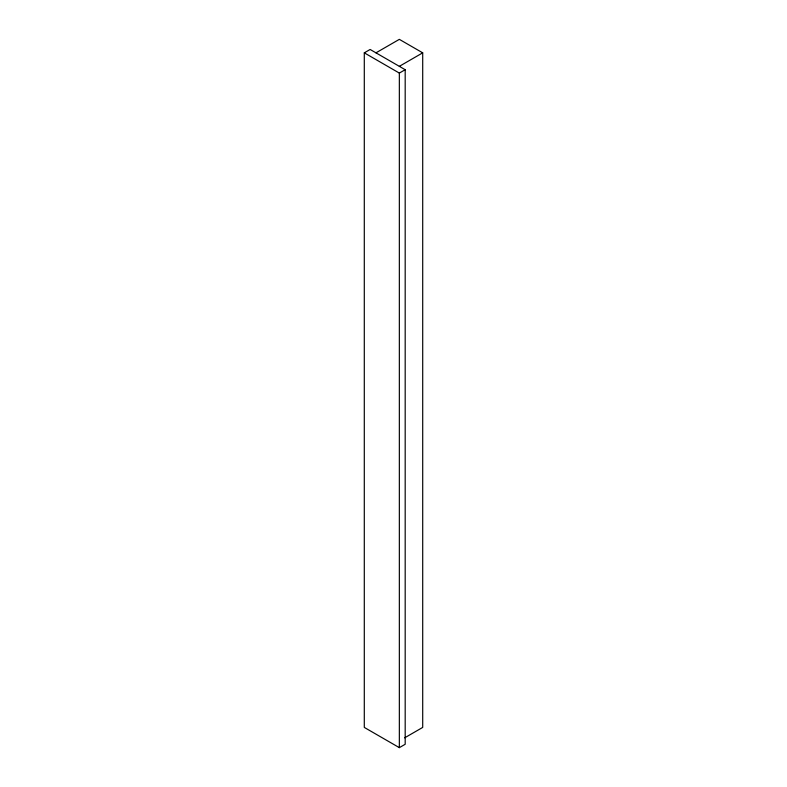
<?xml version="1.0" encoding="UTF-8"?>
<svg xmlns="http://www.w3.org/2000/svg" width="787" height="787" viewBox="0 0 787 787"><rect width="100%" height="100%" fill="white"/><g stroke="black" fill="none" stroke-linecap="round" stroke-linejoin="round"><path stroke-width="1.18" d="M364.292 52.837L370.136 49.473L405.187 69.709L405.187 744.276L399.343 747.65L364.292 727.414L364.292 52.837L399.343 73.083L405.187 69.709M375.97 52.837L399.343 39.35L422.708 52.837L422.708 727.414L404.656 737.842M399.343 66.334L422.708 52.837M399.343 73.083L399.343 747.65"/></g></svg>
